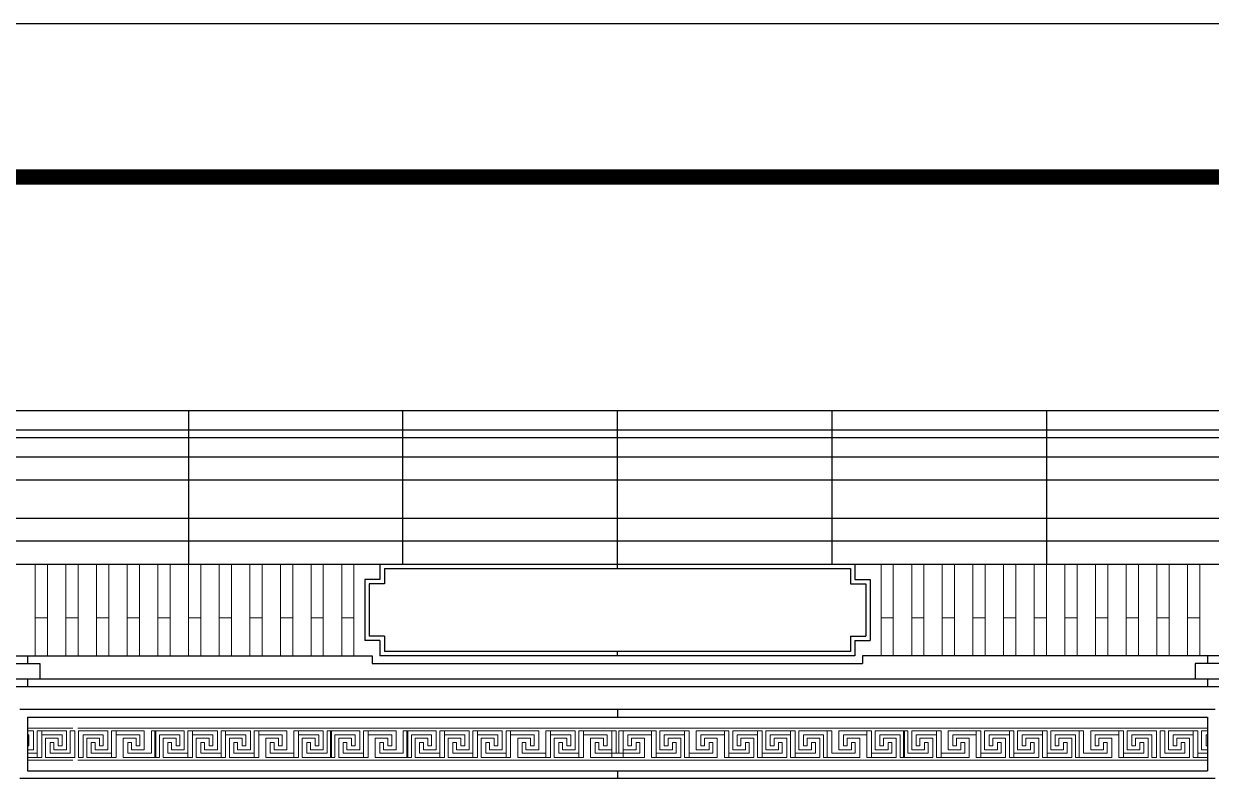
# Model space of a CAD drawing. Extents: x 1188826 to 1909461, y 608442 to 1651179.
# Drawn here: x 1661008 to 1668758, y 1047127 to 1052102 of the extents above; entities that cross this region are included whole.
import ezdxf

# ---------------------------------------------------------------- set-up
doc = ezdxf.new("R2010")
doc.units = 0
doc.header["$LTSCALE"] = 1000
doc.header["$MEASUREMENT"] = 0
doc.linetypes.add('ACAD_ISO10W100', pattern=[18.5, 12, -3, 0.5, -3])
doc.linetypes.add('DOTE', pattern=[2.42, 2, -0.2, 0.02, -0.2])
doc.layers.add('DOTE', color=19, linetype='DOTE', lineweight=9)
doc.layers.add('煤化工粉煤灰', color=7, linetype='Continuous', lineweight=0)
for name, color, linetype in [('分缝', 37, 'Continuous'), ('图框', 140, 'Continuous'), ('立面线', 40, 'Continuous')]:
    doc.layers.add(name, color=color, linetype=linetype)

msp = doc.modelspace()

# ---------------------------------------------------------------- linework, layer by layer
at = {"layer": 'DOTE', "linetype": 'ACAD_ISO10W100', "ltscale": 100}
msp.add_line((1651532.8, 1047826.5), (1678232.8, 1047826.5), dxfattribs=at)
at = {"layer": '分缝'}
for p, q in [((1662082.8, 1049576.5), (1662082.8, 1048576.5)), ((1663482.8, 1048576.5), (1663482.8, 1049576.5)), ((1664882.7, 1048546.5), (1664882.8, 1049576.5)), ((1666282.8, 1048576.5), (1666282.8, 1049576.5)), ((1667682.8, 1049576.5), (1667682.7, 1048576.5))]:
    msp.add_line(p, q, dxfattribs=at)
at = {"layer": '图框'}
msp.add_lwpolyline([(1643957.2, 1010102), (1718257.2, 1010102), (1718257.2, 1052102), (1643957.2, 1052102)], close=True, dxfattribs=at)
at = {"layer": '图框', "const_width": 100}
msp.add_lwpolyline([(1646457.2, 1011102), (1717257.2, 1011102), (1717257.2, 1051102), (1646457.2, 1051102)], close=True, dxfattribs=at)
at = {"layer": '煤化工粉煤灰', "color": 34}
for p, q in [((1661082.8, 1048576.5), (1661082.8, 1047976.5)), ((1661162.8, 1047976.5), (1661162.8, 1048576.5)), ((1661282.8, 1048576.5), (1661282.8, 1047976.5)), ((1661362.8, 1047976.5), (1661362.8, 1048576.5)), ((1661482.8, 1048576.5), (1661482.8, 1047976.5)), ((1661562.8, 1047976.5), (1661562.8, 1048576.5)), ((1661682.8, 1048576.5), (1661682.8, 1047976.5)), ((1661762.8, 1047976.5), (1661762.8, 1048576.5)), ((1661882.8, 1048576.5), (1661882.8, 1047976.5)), ((1661962.8, 1047976.5), (1661962.8, 1048576.5)), ((1662082.8, 1048576.5), (1662082.8, 1047976.5)), ((1662162.8, 1047976.5), (1662162.8, 1048576.5)), ((1662282.8, 1048576.5), (1662282.8, 1047976.5)), ((1662362.8, 1047976.5), (1662362.8, 1048576.5)), ((1662482.8, 1048576.5), (1662482.8, 1047976.5)), ((1662562.8, 1047976.5), (1662562.8, 1048576.5)), ((1662682.8, 1048576.5), (1662682.8, 1047976.5)), ((1662762.8, 1047976.5), (1662762.8, 1048576.5)), ((1662882.8, 1048576.5), (1662882.8, 1047976.5)), ((1662962.8, 1047976.5), (1662962.8, 1048576.5)), ((1663082.8, 1048576.5), (1663082.8, 1047976.5)), ((1663162.8, 1047976.5), (1663162.8, 1048576.5)), ((1666602.7, 1047976.5), (1666602.7, 1048576.5)), ((1666682.7, 1048576.5), (1666682.7, 1047976.5)), ((1666802.7, 1047976.5), (1666802.7, 1048576.5)), ((1666882.7, 1048576.5), (1666882.7, 1047976.5)), ((1667002.7, 1047976.5), (1667002.7, 1048576.5)), ((1667082.7, 1048576.5), (1667082.7, 1047976.5)), ((1667202.7, 1047976.5), (1667202.7, 1048576.5)), ((1667282.7, 1048576.5), (1667282.7, 1047976.5)), ((1667402.7, 1047976.5), (1667402.7, 1048576.5)), ((1667482.7, 1048576.5), (1667482.7, 1047976.5)), ((1667602.7, 1047976.5), (1667602.7, 1048576.5)), ((1667682.7, 1048576.5), (1667682.7, 1047976.5)), ((1667802.7, 1047976.5), (1667802.7, 1048576.5)), ((1667882.7, 1048576.5), (1667882.7, 1047976.5)), ((1668002.7, 1047976.5), (1668002.7, 1048576.5)), ((1668082.7, 1048576.5), (1668082.7, 1047976.5)), ((1668202.7, 1047976.5), (1668202.7, 1048576.5)), ((1668282.7, 1048576.5), (1668282.7, 1047976.5)), ((1668402.7, 1047976.5), (1668402.7, 1048576.5)), ((1668482.7, 1048576.5), (1668482.7, 1047976.5)), ((1668602.7, 1047976.5), (1668602.7, 1048576.5)), ((1668682.7, 1048576.5), (1668682.7, 1047976.5)), ((1661082.8, 1048226.5), (1661162.8, 1048226.5)), ((1661282.8, 1048226.5), (1661362.8, 1048226.5)), ((1661482.8, 1048226.5), (1661562.8, 1048226.5)), ((1661682.8, 1048226.5), (1661762.8, 1048226.5)), ((1661882.8, 1048226.5), (1661962.8, 1048226.5)), ((1662082.8, 1048226.5), (1662162.8, 1048226.5)), ((1662282.8, 1048226.5), (1662362.8, 1048226.5)), ((1662482.8, 1048226.5), (1662562.8, 1048226.5)), ((1662682.8, 1048226.5), (1662762.8, 1048226.5)), ((1662882.8, 1048226.5), (1662962.8, 1048226.5)), ((1663082.8, 1048226.5), (1663162.8, 1048226.5)), ((1666682.7, 1048226.5), (1666602.7, 1048226.5)), ((1666882.7, 1048226.5), (1666802.7, 1048226.5)), ((1667082.7, 1048226.5), (1667002.7, 1048226.5)), ((1667282.7, 1048226.5), (1667202.7, 1048226.5)), ((1667482.7, 1048226.5), (1667402.7, 1048226.5)), ((1667682.7, 1048226.5), (1667602.7, 1048226.5)), ((1667882.7, 1048226.5), (1667802.7, 1048226.5)), ((1668082.7, 1048226.5), (1668002.7, 1048226.5)), ((1668282.7, 1048226.5), (1668202.7, 1048226.5)), ((1668482.7, 1048226.5), (1668402.7, 1048226.5)), ((1668682.7, 1048226.5), (1668602.7, 1048226.5)), ((1661032.8, 1047506.5), (1661329, 1047506.5)), ((1661032.8, 1047488.4), (1661071.3, 1047488.4)), ((1661071.3, 1047488.4), (1661071.3, 1047363.7)), ((1661095.5, 1047314.7), (1661095.5, 1047488.4)), ((1661095.5, 1047488.4), (1661287.1, 1047488.4)), ((1661125.2, 1047488.4), (1661125.2, 1047314.7)), ((1661287.1, 1047488.4), (1661287.1, 1047363.7)), ((1661311.4, 1047341.4), (1661311.4, 1047488.4)), ((1661311.4, 1047488.4), (1661341.1, 1047488.4)), ((1661341.1, 1047488.4), (1661341.1, 1047314.7)), ((1661360.8, 1047506.5), (1661858.6, 1047506.5)), ((1661365.2, 1047314.7), (1661365.2, 1047488.4)), ((1661365.2, 1047488.4), (1661556.8, 1047488.4)), ((1661556.8, 1047488.4), (1661556.8, 1047363.7)), ((1661581, 1047314.7), (1661581, 1047488.4)), ((1661581, 1047488.4), (1661794.6, 1047488.4)), ((1661610.7, 1047488.4), (1661610.7, 1047314.7)), ((1661794.6, 1047488.4), (1661794.6, 1047363.7)), ((1661840.9, 1047341.4), (1661840.9, 1047488.4)), ((1661840.9, 1047488.4), (1662055.4, 1047488.4)), ((1661859.4, 1047506.5), (1663502.6, 1047506.5)), ((1661863.9, 1047314.7), (1661863.9, 1047488.4)), ((1661870.6, 1047488.4), (1661870.6, 1047314.7)), ((1662055.4, 1047488.4), (1662055.4, 1047363.7)), ((1662079.7, 1047314.7), (1662079.7, 1047488.4)), ((1662079.7, 1047488.4), (1662271.3, 1047488.4)), ((1662109.4, 1047488.4), (1662109.4, 1047314.7)), ((1662271.3, 1047488.4), (1662271.3, 1047363.7)), ((1662295.5, 1047314.7), (1662295.5, 1047488.4)), ((1662295.5, 1047488.4), (1662487.1, 1047488.4)), ((1662325.2, 1047488.4), (1662325.2, 1047314.7)), ((1662487.1, 1047488.4), (1662487.1, 1047363.7)), ((1662511.4, 1047314.7), (1662511.4, 1047488.4)), ((1662511.4, 1047488.4), (1662724.9, 1047488.4)), ((1662541.1, 1047488.4), (1662541.1, 1047314.7)), ((1662724.9, 1047488.4), (1662724.9, 1047363.7)), ((1662771.2, 1047341.4), (1662771.2, 1047488.4)), ((1662771.2, 1047488.4), (1662962.9, 1047488.4)), ((1662771.4, 1047314.7), (1662771.4, 1047488.4)), ((1662800.9, 1047488.4), (1662800.9, 1047314.7)), ((1662962.9, 1047488.4), (1662962.9, 1047363.7)), ((1662987.2, 1047341.4), (1662987.2, 1047488.4)), ((1662987.2, 1047488.4), (1663200.8, 1047488.4)), ((1663009.2, 1047314.7), (1663009.2, 1047488.4)), ((1663016.9, 1047488.4), (1663016.9, 1047314.7)), ((1663200.8, 1047488.4), (1663200.8, 1047363.7)), ((1663225, 1047314.7), (1663225, 1047488.4)), ((1663225, 1047488.4), (1663438.6, 1047488.4)), ((1663254.7, 1047488.4), (1663254.7, 1047314.7)), ((1663438.6, 1047488.4), (1663438.6, 1047363.7)), ((1663484.9, 1047341.4), (1663484.9, 1047488.4)), ((1663484.9, 1047488.4), (1663699.4, 1047488.4)), ((1666262, 1047506.5), (1663503.5, 1047506.5)), ((1663507.9, 1047314.7), (1663507.9, 1047488.4)), ((1663514.6, 1047488.4), (1663514.6, 1047314.7)), ((1663699.4, 1047488.4), (1663699.4, 1047363.7)), ((1663723.7, 1047314.7), (1663723.7, 1047488.4)), ((1663723.7, 1047488.4), (1663915.3, 1047488.4)), ((1663753.4, 1047488.4), (1663753.4, 1047314.7)), ((1663915.3, 1047488.4), (1663915.3, 1047363.7)), ((1663939.6, 1047314.7), (1663939.6, 1047488.4)), ((1663939.6, 1047488.4), (1664131.1, 1047488.4)), ((1663969.2, 1047488.4), (1663969.2, 1047314.7)), ((1664131.1, 1047488.4), (1664131.1, 1047363.7)), ((1664155.4, 1047314.7), (1664155.4, 1047488.4)), ((1664155.4, 1047488.4), (1664369, 1047488.4)), ((1664185.1, 1047488.4), (1664185.1, 1047314.7)), ((1664369, 1047488.4), (1664369, 1047363.7)), ((1664415.2, 1047341.4), (1664415.2, 1047488.4)), ((1664415.2, 1047488.4), (1664607, 1047488.4)), ((1664415.4, 1047314.7), (1664415.4, 1047488.4)), ((1664444.9, 1047488.4), (1664444.9, 1047314.7)), ((1664607, 1047488.4), (1664607, 1047363.7)), ((1664631.2, 1047314.7), (1664631.2, 1047488.4)), ((1664631.2, 1047488.4), (1664874.4, 1047488.4)), ((1664660.9, 1047488.4), (1664660.9, 1047314.7)), ((1664844.7, 1047488.4), (1664844.8, 1047363.7)), ((1664874.4, 1047341.4), (1664874.4, 1047488.4)), ((1664891.1, 1047341.4), (1664891.1, 1047488.4)), ((1665134.3, 1047488.4), (1664891.1, 1047488.4)), ((1664920.7, 1047488.4), (1664920.7, 1047363.7)), ((1665104.6, 1047488.4), (1665104.6, 1047314.7)), ((1665134.3, 1047314.7), (1665134.3, 1047488.4)), ((1665158.5, 1047488.4), (1665158.5, 1047363.7)), ((1665350.3, 1047488.4), (1665158.5, 1047488.4)), ((1665320.6, 1047488.4), (1665320.6, 1047314.7)), ((1665350.1, 1047314.7), (1665350.1, 1047488.4)), ((1665350.3, 1047341.4), (1665350.3, 1047488.4)), ((1665396.5, 1047488.4), (1665396.5, 1047363.7)), ((1665610.1, 1047488.4), (1665396.5, 1047488.4)), ((1665580.4, 1047488.4), (1665580.4, 1047314.7)), ((1665610.1, 1047314.7), (1665610.1, 1047488.4)), ((1665634.4, 1047488.4), (1665634.4, 1047363.7)), ((1665825.9, 1047488.4), (1665634.4, 1047488.4)), ((1665796.3, 1047488.4), (1665796.3, 1047314.7)), ((1665825.9, 1047314.7), (1665825.9, 1047488.4)), ((1665850.2, 1047488.4), (1665850.2, 1047363.7)), ((1666041.8, 1047488.4), (1665850.2, 1047488.4)), ((1666012.1, 1047488.4), (1666012.1, 1047314.7)), ((1666041.8, 1047314.7), (1666041.8, 1047488.4)), ((1666066, 1047488.4), (1666066, 1047363.7)), ((1666280.6, 1047488.4), (1666066, 1047488.4)), ((1666250.9, 1047488.4), (1666250.9, 1047314.7)), ((1667906.1, 1047506.5), (1666262.9, 1047506.5)), ((1666280.6, 1047341.4), (1666280.6, 1047488.4)), ((1666326.9, 1047488.4), (1666326.9, 1047363.7)), ((1666540.4, 1047488.4), (1666326.9, 1047488.4)), ((1666510.8, 1047488.4), (1666510.8, 1047314.7)), ((1666540.4, 1047314.7), (1666540.4, 1047488.4)), ((1666564.7, 1047488.4), (1666564.7, 1047363.7)), ((1666778.3, 1047488.4), (1666564.7, 1047488.4)), ((1666748.6, 1047488.4), (1666748.6, 1047314.7)), ((1666756.3, 1047314.7), (1666756.3, 1047488.4)), ((1666778.3, 1047341.4), (1666778.3, 1047488.4)), ((1666802.6, 1047488.4), (1666802.6, 1047363.7)), ((1666994.3, 1047488.4), (1666802.6, 1047488.4)), ((1666964.6, 1047488.4), (1666964.6, 1047314.7)), ((1666994.1, 1047314.7), (1666994.1, 1047488.4)), ((1666994.3, 1047341.4), (1666994.3, 1047488.4)), ((1667040.6, 1047488.4), (1667040.6, 1047363.7)), ((1667254.1, 1047488.4), (1667040.6, 1047488.4)), ((1667224.4, 1047488.4), (1667224.4, 1047314.7)), ((1667254.1, 1047314.7), (1667254.1, 1047488.4)), ((1667278.4, 1047488.4), (1667278.4, 1047363.7)), ((1667470, 1047488.4), (1667278.4, 1047488.4)), ((1667440.3, 1047488.4), (1667440.3, 1047314.7)), ((1667470, 1047314.7), (1667470, 1047488.4)), ((1667494.2, 1047488.4), (1667494.2, 1047363.7)), ((1667685.8, 1047488.4), (1667494.2, 1047488.4)), ((1667656.1, 1047488.4), (1667656.1, 1047314.7)), ((1667685.8, 1047314.7), (1667685.8, 1047488.4)), ((1667710.1, 1047488.4), (1667710.1, 1047363.7)), ((1667924.6, 1047488.4), (1667710.1, 1047488.4)), ((1667894.9, 1047488.4), (1667894.9, 1047314.7)), ((1668732.7, 1047506.5), (1667906.9, 1047506.5)), ((1667924.6, 1047341.4), (1667924.6, 1047488.4)), ((1667970.9, 1047488.4), (1667970.9, 1047363.7)), ((1668184.5, 1047488.4), (1667970.9, 1047488.4)), ((1668154.8, 1047488.4), (1668154.8, 1047314.7)), ((1668184.5, 1047314.7), (1668184.5, 1047488.4)), ((1668400.3, 1047488.4), (1668208.7, 1047488.4)), ((1668208.7, 1047488.4), (1668208.7, 1047363.7)), ((1668400.3, 1047314.7), (1668400.3, 1047488.4)), ((1668454.1, 1047488.4), (1668424.4, 1047488.4)), ((1668424.4, 1047488.4), (1668424.4, 1047314.7)), ((1668454.1, 1047341.4), (1668454.1, 1047488.4)), ((1668478.4, 1047488.4), (1668478.4, 1047363.7)), ((1668670, 1047488.4), (1668478.4, 1047488.4)), ((1668640.3, 1047488.4), (1668640.3, 1047314.7)), ((1668670, 1047314.7), (1668670, 1047488.4)), ((1668732.7, 1047488.4), (1668694.2, 1047488.4)), ((1668694.2, 1047488.4), (1668694.2, 1047363.7)), ((1661041.6, 1047461.7), (1661032.8, 1047461.7)), ((1661041.6, 1047390.4), (1661041.6, 1047461.7)), ((1661257.4, 1047461.7), (1661125.2, 1047461.7)), ((1661149.5, 1047314.7), (1661149.5, 1047439.4)), ((1661149.5, 1047439.4), (1661233.1, 1047439.4)), ((1661203.5, 1047412.7), (1661179.2, 1047412.7)), ((1661179.2, 1047412.7), (1661179.2, 1047341.4)), ((1661203.5, 1047363.7), (1661203.5, 1047412.7)), ((1661233.1, 1047439.4), (1661233.1, 1047390.4)), ((1661257.4, 1047390.4), (1661257.4, 1047461.7)), ((1661527.1, 1047461.7), (1661394.9, 1047461.7)), ((1661394.9, 1047461.7), (1661394.9, 1047314.7)), ((1661419.2, 1047314.7), (1661419.2, 1047439.4)), ((1661419.2, 1047439.4), (1661502.8, 1047439.4)), ((1661473.1, 1047412.7), (1661448.8, 1047412.7)), ((1661448.8, 1047412.7), (1661448.8, 1047341.4)), ((1661473.1, 1047363.7), (1661473.1, 1047412.7)), ((1661502.8, 1047439.4), (1661502.8, 1047390.4)), ((1661527.1, 1047390.4), (1661527.1, 1047461.7)), ((1661764.9, 1047461.7), (1661610.7, 1047461.7)), ((1661657, 1047314.7), (1661657, 1047439.4)), ((1661657, 1047439.4), (1661740.6, 1047439.4)), ((1661711, 1047412.7), (1661686.7, 1047412.7)), ((1661686.7, 1047412.7), (1661686.7, 1047341.4)), ((1661711, 1047363.7), (1661711, 1047412.7)), ((1661740.6, 1047439.4), (1661740.6, 1047390.4)), ((1661764.9, 1047390.4), (1661764.9, 1047461.7)), ((1662025.7, 1047461.7), (1661893.6, 1047461.7)), ((1661893.6, 1047461.7), (1661893.6, 1047314.7)), ((1661917.8, 1047314.7), (1661917.8, 1047439.4)), ((1661917.8, 1047439.4), (1662001.5, 1047439.4)), ((1661971.8, 1047412.7), (1661947.5, 1047412.7)), ((1661947.5, 1047412.7), (1661947.5, 1047341.4)), ((1661971.8, 1047363.7), (1661971.8, 1047412.7)), ((1662001.5, 1047439.4), (1662001.5, 1047390.4)), ((1662025.7, 1047390.4), (1662025.7, 1047461.7)), ((1662241.6, 1047461.7), (1662109.4, 1047461.7)), ((1662133.7, 1047314.7), (1662133.7, 1047439.4)), ((1662133.7, 1047439.4), (1662217.3, 1047439.4)), ((1662187.6, 1047412.7), (1662163.4, 1047412.7)), ((1662163.4, 1047412.7), (1662163.4, 1047341.4)), ((1662187.6, 1047363.7), (1662187.6, 1047412.7)), ((1662217.3, 1047439.4), (1662217.3, 1047390.4)), ((1662241.6, 1047390.4), (1662241.6, 1047461.7)), ((1662457.4, 1047461.7), (1662325.2, 1047461.7)), ((1662349.5, 1047314.7), (1662349.5, 1047439.4)), ((1662349.5, 1047439.4), (1662433.1, 1047439.4)), ((1662403.5, 1047412.7), (1662379.2, 1047412.7)), ((1662379.2, 1047412.7), (1662379.2, 1047341.4)), ((1662403.5, 1047363.7), (1662403.5, 1047412.7)), ((1662433.1, 1047439.4), (1662433.1, 1047390.4)), ((1662457.4, 1047390.4), (1662457.4, 1047461.7)), ((1662695.3, 1047461.7), (1662541.1, 1047461.7)), ((1662587.3, 1047314.7), (1662587.3, 1047439.4)), ((1662587.3, 1047439.4), (1662671, 1047439.4)), ((1662641.3, 1047412.7), (1662617, 1047412.7)), ((1662617, 1047412.7), (1662617, 1047341.4)), ((1662641.3, 1047363.7), (1662641.3, 1047412.7)), ((1662671, 1047439.4), (1662671, 1047390.4)), ((1662695.3, 1047390.4), (1662695.3, 1047461.7)), ((1662933.3, 1047461.7), (1662801.1, 1047461.7)), ((1662801.1, 1047461.7), (1662801.1, 1047314.7)), ((1662825.3, 1047314.7), (1662825.3, 1047439.4)), ((1662825.3, 1047439.4), (1662909, 1047439.4)), ((1662879.3, 1047412.7), (1662855, 1047412.7)), ((1662855, 1047412.7), (1662855, 1047341.4)), ((1662879.3, 1047363.7), (1662879.3, 1047412.7)), ((1662909, 1047439.4), (1662909, 1047390.4)), ((1662933.3, 1047390.4), (1662933.3, 1047461.7)), ((1663171.1, 1047461.7), (1663038.9, 1047461.7)), ((1663038.9, 1047461.7), (1663038.9, 1047314.7)), ((1663063.2, 1047314.7), (1663063.2, 1047439.4)), ((1663063.2, 1047439.4), (1663146.8, 1047439.4)), ((1663117.1, 1047412.7), (1663092.9, 1047412.7)), ((1663092.9, 1047412.7), (1663092.9, 1047341.4)), ((1663117.1, 1047363.7), (1663117.1, 1047412.7)), ((1663146.8, 1047439.4), (1663146.8, 1047390.4)), ((1663171.1, 1047390.4), (1663171.1, 1047461.7)), ((1663408.9, 1047461.7), (1663254.7, 1047461.7)), ((1663301, 1047314.7), (1663301, 1047439.4)), ((1663301, 1047439.4), (1663384.7, 1047439.4)), ((1663355, 1047412.7), (1663330.7, 1047412.7)), ((1663330.7, 1047412.7), (1663330.7, 1047341.4)), ((1663355, 1047363.7), (1663355, 1047412.7)), ((1663384.7, 1047439.4), (1663384.7, 1047390.4)), ((1663408.9, 1047390.4), (1663408.9, 1047461.7)), ((1663669.8, 1047461.7), (1663537.6, 1047461.7)), ((1663537.6, 1047461.7), (1663537.6, 1047314.7)), ((1663561.8, 1047314.7), (1663561.8, 1047439.4)), ((1663561.8, 1047439.4), (1663645.5, 1047439.4)), ((1663615.8, 1047412.7), (1663591.5, 1047412.7)), ((1663591.5, 1047412.7), (1663591.5, 1047341.4)), ((1663615.8, 1047363.7), (1663615.8, 1047412.7)), ((1663645.5, 1047439.4), (1663645.5, 1047390.4)), ((1663669.8, 1047390.4), (1663669.8, 1047461.7)), ((1663885.6, 1047461.7), (1663753.4, 1047461.7)), ((1663777.7, 1047314.7), (1663777.7, 1047439.4)), ((1663777.7, 1047439.4), (1663861.3, 1047439.4)), ((1663831.6, 1047412.7), (1663807.4, 1047412.7)), ((1663807.4, 1047412.7), (1663807.4, 1047341.4)), ((1663831.6, 1047363.7), (1663831.6, 1047412.7)), ((1663861.3, 1047439.4), (1663861.3, 1047390.4)), ((1663885.6, 1047390.4), (1663885.6, 1047461.7)), ((1664101.4, 1047461.7), (1663969.2, 1047461.7)), ((1663993.5, 1047314.7), (1663993.5, 1047439.4)), ((1663993.5, 1047439.4), (1664077.2, 1047439.4)), ((1664047.5, 1047412.7), (1664023.2, 1047412.7)), ((1664023.2, 1047412.7), (1664023.2, 1047341.4)), ((1664047.5, 1047363.7), (1664047.5, 1047412.7)), ((1664077.2, 1047439.4), (1664077.2, 1047390.4)), ((1664101.4, 1047390.4), (1664101.4, 1047461.7)), ((1664339.3, 1047461.7), (1664185.1, 1047461.7)), ((1664231.3, 1047314.7), (1664231.3, 1047439.4)), ((1664231.3, 1047439.4), (1664315, 1047439.4)), ((1664285.3, 1047412.7), (1664261, 1047412.7)), ((1664261, 1047412.7), (1664261, 1047341.4)), ((1664285.3, 1047363.7), (1664285.3, 1047412.7)), ((1664315, 1047439.4), (1664315, 1047390.4)), ((1664339.3, 1047390.4), (1664339.3, 1047461.7)), ((1664577.3, 1047461.7), (1664445.1, 1047461.7)), ((1664445.1, 1047461.7), (1664445.1, 1047314.7)), ((1664469.3, 1047314.7), (1664469.3, 1047439.4)), ((1664469.3, 1047439.4), (1664553, 1047439.4)), ((1664523.3, 1047412.7), (1664499, 1047412.7)), ((1664499, 1047412.7), (1664499, 1047341.4)), ((1664523.3, 1047363.7), (1664523.3, 1047412.7)), ((1664553, 1047439.4), (1664553, 1047390.4)), ((1664577.3, 1047390.4), (1664577.3, 1047461.7)), ((1664815.1, 1047461.7), (1664660.9, 1047461.7)), ((1664707.2, 1047314.7), (1664707.2, 1047439.4)), ((1664707.2, 1047439.4), (1664790.8, 1047439.4)), ((1664761.1, 1047412.7), (1664736.9, 1047412.7)), ((1664736.9, 1047412.7), (1664736.9, 1047341.4)), ((1664761.1, 1047363.7), (1664761.1, 1047412.7)), ((1664790.8, 1047439.4), (1664790.8, 1047390.4)), ((1664815.1, 1047390.4), (1664815.1, 1047461.7)), ((1664950.4, 1047390.4), (1664950.4, 1047461.7)), ((1664950.4, 1047461.7), (1665104.6, 1047461.7)), ((1664974.7, 1047439.4), (1664974.7, 1047390.4)), ((1665058.3, 1047439.4), (1664974.7, 1047439.4)), ((1665004.4, 1047363.7), (1665004.4, 1047412.7)), ((1665004.4, 1047412.7), (1665028.6, 1047412.7)), ((1665028.6, 1047412.7), (1665028.6, 1047341.4)), ((1665058.3, 1047314.7), (1665058.3, 1047439.4)), ((1665188.2, 1047390.4), (1665188.2, 1047461.7)), ((1665188.2, 1047461.7), (1665320.4, 1047461.7)), ((1665212.5, 1047439.4), (1665212.5, 1047390.4)), ((1665296.1, 1047439.4), (1665212.5, 1047439.4)), ((1665242.2, 1047363.7), (1665242.2, 1047412.7)), ((1665242.2, 1047412.7), (1665266.5, 1047412.7)), ((1665266.5, 1047412.7), (1665266.5, 1047341.4)), ((1665296.1, 1047314.7), (1665296.1, 1047439.4)), ((1665320.4, 1047461.7), (1665320.4, 1047314.7)), ((1665426.2, 1047390.4), (1665426.2, 1047461.7)), ((1665426.2, 1047461.7), (1665580.4, 1047461.7)), ((1665450.5, 1047439.4), (1665450.5, 1047390.4)), ((1665534.1, 1047439.4), (1665450.5, 1047439.4)), ((1665480.2, 1047363.7), (1665480.2, 1047412.7)), ((1665480.2, 1047412.7), (1665504.5, 1047412.7)), ((1665504.5, 1047412.7), (1665504.5, 1047341.4)), ((1665534.1, 1047314.7), (1665534.1, 1047439.4)), ((1665664.1, 1047390.4), (1665664.1, 1047461.7)), ((1665664.1, 1047461.7), (1665796.3, 1047461.7)), ((1665688.3, 1047439.4), (1665688.3, 1047390.4)), ((1665772, 1047439.4), (1665688.3, 1047439.4)), ((1665718, 1047363.7), (1665718, 1047412.7)), ((1665718, 1047412.7), (1665742.3, 1047412.7)), ((1665742.3, 1047412.7), (1665742.3, 1047341.4)), ((1665772, 1047314.7), (1665772, 1047439.4)), ((1665879.9, 1047390.4), (1665879.9, 1047461.7)), ((1665879.9, 1047461.7), (1666012.1, 1047461.7)), ((1665904.2, 1047439.4), (1665904.2, 1047390.4)), ((1665987.8, 1047439.4), (1665904.2, 1047439.4)), ((1665933.9, 1047363.7), (1665933.9, 1047412.7)), ((1665933.9, 1047412.7), (1665958.1, 1047412.7)), ((1665958.1, 1047412.7), (1665958.1, 1047341.4)), ((1665987.8, 1047314.7), (1665987.8, 1047439.4)), ((1666095.7, 1047390.4), (1666095.7, 1047461.7)), ((1666095.7, 1047461.7), (1666227.9, 1047461.7)), ((1666120, 1047439.4), (1666120, 1047390.4)), ((1666203.7, 1047439.4), (1666120, 1047439.4)), ((1666149.7, 1047363.7), (1666149.7, 1047412.7)), ((1666149.7, 1047412.7), (1666174, 1047412.7)), ((1666174, 1047412.7), (1666174, 1047341.4)), ((1666203.7, 1047314.7), (1666203.7, 1047439.4)), ((1666227.9, 1047461.7), (1666227.9, 1047314.7)), ((1666356.6, 1047390.4), (1666356.6, 1047461.7)), ((1666356.6, 1047461.7), (1666510.8, 1047461.7)), ((1666380.8, 1047439.4), (1666380.8, 1047390.4)), ((1666464.5, 1047439.4), (1666380.8, 1047439.4)), ((1666410.5, 1047363.7), (1666410.5, 1047412.7)), ((1666410.5, 1047412.7), (1666434.8, 1047412.7)), ((1666434.8, 1047412.7), (1666434.8, 1047341.4)), ((1666464.5, 1047314.7), (1666464.5, 1047439.4)), ((1666594.4, 1047390.4), (1666594.4, 1047461.7)), ((1666594.4, 1047461.7), (1666726.6, 1047461.7)), ((1666618.7, 1047439.4), (1666618.7, 1047390.4)), ((1666702.3, 1047439.4), (1666618.7, 1047439.4)), ((1666648.4, 1047363.7), (1666648.4, 1047412.7)), ((1666648.4, 1047412.7), (1666672.6, 1047412.7)), ((1666672.6, 1047412.7), (1666672.6, 1047341.4)), ((1666702.3, 1047314.7), (1666702.3, 1047439.4)), ((1666726.6, 1047461.7), (1666726.6, 1047314.7)), ((1666832.2, 1047390.4), (1666832.2, 1047461.7)), ((1666832.2, 1047461.7), (1666964.4, 1047461.7)), ((1666856.5, 1047439.4), (1666856.5, 1047390.4)), ((1666940.2, 1047439.4), (1666856.5, 1047439.4)), ((1666886.2, 1047363.7), (1666886.2, 1047412.7)), ((1666886.2, 1047412.7), (1666910.5, 1047412.7)), ((1666910.5, 1047412.7), (1666910.5, 1047341.4)), ((1666940.2, 1047314.7), (1666940.2, 1047439.4)), ((1666964.4, 1047461.7), (1666964.4, 1047314.7)), ((1667070.2, 1047390.4), (1667070.2, 1047461.7)), ((1667070.2, 1047461.7), (1667224.4, 1047461.7)), ((1667094.5, 1047439.4), (1667094.5, 1047390.4)), ((1667178.2, 1047439.4), (1667094.5, 1047439.4)), ((1667124.2, 1047363.7), (1667124.2, 1047412.7)), ((1667124.2, 1047412.7), (1667148.5, 1047412.7)), ((1667148.5, 1047412.7), (1667148.5, 1047341.4)), ((1667178.2, 1047314.7), (1667178.2, 1047439.4)), ((1667308.1, 1047390.4), (1667308.1, 1047461.7)), ((1667308.1, 1047461.7), (1667440.3, 1047461.7)), ((1667332.3, 1047439.4), (1667332.3, 1047390.4)), ((1667416, 1047439.4), (1667332.3, 1047439.4)), ((1667362, 1047363.7), (1667362, 1047412.7)), ((1667362, 1047412.7), (1667386.3, 1047412.7)), ((1667386.3, 1047412.7), (1667386.3, 1047341.4)), ((1667416, 1047314.7), (1667416, 1047439.4)), ((1667523.9, 1047390.4), (1667523.9, 1047461.7)), ((1667523.9, 1047461.7), (1667656.1, 1047461.7)), ((1667548.2, 1047439.4), (1667548.2, 1047390.4)), ((1667631.8, 1047439.4), (1667548.2, 1047439.4)), ((1667577.9, 1047363.7), (1667577.9, 1047412.7)), ((1667577.9, 1047412.7), (1667602.1, 1047412.7)), ((1667602.1, 1047412.7), (1667602.1, 1047341.4)), ((1667631.8, 1047314.7), (1667631.8, 1047439.4)), ((1667739.7, 1047390.4), (1667739.7, 1047461.7)), ((1667739.7, 1047461.7), (1667871.9, 1047461.7)), ((1667764, 1047439.4), (1667764, 1047390.4)), ((1667847.7, 1047439.4), (1667764, 1047439.4)), ((1667793.7, 1047363.7), (1667793.7, 1047412.7)), ((1667793.7, 1047412.7), (1667818, 1047412.7)), ((1667818, 1047412.7), (1667818, 1047341.4)), ((1667847.7, 1047314.7), (1667847.7, 1047439.4)), ((1667871.9, 1047461.7), (1667871.9, 1047314.7)), ((1668000.6, 1047390.4), (1668000.6, 1047461.7)), ((1668000.6, 1047461.7), (1668154.8, 1047461.7)), ((1668024.9, 1047439.4), (1668024.9, 1047390.4)), ((1668108.5, 1047439.4), (1668024.9, 1047439.4)), ((1668054.5, 1047363.7), (1668054.5, 1047412.7)), ((1668054.5, 1047412.7), (1668078.8, 1047412.7)), ((1668078.8, 1047412.7), (1668078.8, 1047341.4)), ((1668108.5, 1047314.7), (1668108.5, 1047439.4)), ((1668238.4, 1047390.4), (1668238.4, 1047461.7)), ((1668238.4, 1047461.7), (1668370.6, 1047461.7)), ((1668262.7, 1047439.4), (1668262.7, 1047390.4)), ((1668346.3, 1047439.4), (1668262.7, 1047439.4)), ((1668292.4, 1047363.7), (1668292.4, 1047412.7)), ((1668292.4, 1047412.7), (1668316.7, 1047412.7)), ((1668316.7, 1047412.7), (1668316.7, 1047341.4)), ((1668346.3, 1047314.7), (1668346.3, 1047439.4)), ((1668370.6, 1047461.7), (1668370.6, 1047314.7)), ((1668508.1, 1047390.4), (1668508.1, 1047461.7)), ((1668508.1, 1047461.7), (1668640.3, 1047461.7)), ((1668532.3, 1047439.4), (1668532.3, 1047390.4)), ((1668616, 1047439.4), (1668532.3, 1047439.4)), ((1668562, 1047363.7), (1668562, 1047412.7)), ((1668562, 1047412.7), (1668586.3, 1047412.7)), ((1668586.3, 1047412.7), (1668586.3, 1047341.4)), ((1668616, 1047314.7), (1668616, 1047439.4)), ((1668723.9, 1047390.4), (1668723.9, 1047461.7)), ((1668723.9, 1047461.7), (1668732.7, 1047461.7)), ((1661032.8, 1047390.4), (1661041.6, 1047390.4)), ((1661071.3, 1047363.7), (1661032.8, 1047363.7)), ((1661032.8, 1047341.4), (1661095.5, 1047341.4)), ((1661179.2, 1047341.4), (1661311.4, 1047341.4)), ((1661287.1, 1047363.7), (1661203.5, 1047363.7)), ((1661233.1, 1047390.4), (1661257.4, 1047390.4)), ((1661448.8, 1047341.4), (1661581, 1047341.4)), ((1661556.8, 1047363.7), (1661473.1, 1047363.7)), ((1661502.8, 1047390.4), (1661527.1, 1047390.4)), ((1661686.7, 1047341.4), (1661840.9, 1047341.4)), ((1661794.6, 1047363.7), (1661711, 1047363.7)), ((1661740.6, 1047390.4), (1661764.9, 1047390.4)), ((1661947.5, 1047341.4), (1662079.7, 1047341.4)), ((1662055.4, 1047363.7), (1661971.8, 1047363.7)), ((1662001.5, 1047390.4), (1662025.7, 1047390.4)), ((1662163.4, 1047341.4), (1662295.5, 1047341.4)), ((1662271.3, 1047363.7), (1662187.6, 1047363.7)), ((1662217.3, 1047390.4), (1662241.6, 1047390.4)), ((1662379.2, 1047341.4), (1662511.4, 1047341.4)), ((1662487.1, 1047363.7), (1662403.5, 1047363.7)), ((1662433.1, 1047390.4), (1662457.4, 1047390.4)), ((1662617, 1047341.4), (1662771.2, 1047341.4)), ((1662724.9, 1047363.7), (1662641.3, 1047363.7)), ((1662671, 1047390.4), (1662695.3, 1047390.4)), ((1662855, 1047341.4), (1662987.2, 1047341.4)), ((1662962.9, 1047363.7), (1662879.3, 1047363.7)), ((1662909, 1047390.4), (1662933.3, 1047390.4)), ((1663092.9, 1047341.4), (1663225, 1047341.4)), ((1663200.8, 1047363.7), (1663117.1, 1047363.7)), ((1663146.8, 1047390.4), (1663171.1, 1047390.4)), ((1663330.7, 1047341.4), (1663484.9, 1047341.4)), ((1663438.6, 1047363.7), (1663355, 1047363.7)), ((1663384.7, 1047390.4), (1663408.9, 1047390.4)), ((1663591.5, 1047341.4), (1663723.7, 1047341.4)), ((1663699.4, 1047363.7), (1663615.8, 1047363.7)), ((1663645.5, 1047390.4), (1663669.8, 1047390.4)), ((1663807.4, 1047341.4), (1663939.6, 1047341.4)), ((1663915.3, 1047363.7), (1663831.6, 1047363.7)), ((1663861.3, 1047390.4), (1663885.6, 1047390.4)), ((1664023.2, 1047341.4), (1664155.4, 1047341.4)), ((1664131.1, 1047363.7), (1664047.5, 1047363.7)), ((1664077.2, 1047390.4), (1664101.4, 1047390.4)), ((1664261, 1047341.4), (1664415.2, 1047341.4)), ((1664369, 1047363.7), (1664285.3, 1047363.7)), ((1664315, 1047390.4), (1664339.3, 1047390.4)), ((1664499, 1047341.4), (1664631.2, 1047341.4)), ((1664607, 1047363.7), (1664523.3, 1047363.7)), ((1664553, 1047390.4), (1664577.3, 1047390.4)), ((1664736.9, 1047341.4), (1665028.6, 1047341.4)), ((1664844.8, 1047363.7), (1664761.1, 1047363.7)), ((1664790.8, 1047390.4), (1664815.1, 1047390.4)), ((1664844.8, 1047363.7), (1664844.7, 1047341.4)), ((1664844.7, 1047363.7), (1664844.7, 1047314.7)), ((1664920.7, 1047363.7), (1664920.7, 1047341.4)), ((1665004.4, 1047363.7), (1664920.7, 1047363.7)), ((1664920.7, 1047341.4), (1664920.7, 1047314.7)), ((1664974.7, 1047390.4), (1664950.4, 1047390.4)), ((1665266.5, 1047341.4), (1665134.3, 1047341.4)), ((1665158.5, 1047363.7), (1665242.2, 1047363.7)), ((1665212.5, 1047390.4), (1665188.2, 1047390.4)), ((1665504.5, 1047341.4), (1665350.3, 1047341.4)), ((1665396.5, 1047363.7), (1665480.2, 1047363.7)), ((1665450.5, 1047390.4), (1665426.2, 1047390.4)), ((1665742.3, 1047341.4), (1665610.1, 1047341.4)), ((1665634.4, 1047363.7), (1665718, 1047363.7)), ((1665688.3, 1047390.4), (1665664.1, 1047390.4)), ((1665958.1, 1047341.4), (1665825.9, 1047341.4)), ((1665850.2, 1047363.7), (1665933.9, 1047363.7)), ((1665904.2, 1047390.4), (1665879.9, 1047390.4)), ((1666174, 1047341.4), (1666041.8, 1047341.4)), ((1666066, 1047363.7), (1666149.7, 1047363.7)), ((1666120, 1047390.4), (1666095.7, 1047390.4)), ((1666434.8, 1047341.4), (1666280.6, 1047341.4)), ((1666326.9, 1047363.7), (1666410.5, 1047363.7)), ((1666380.8, 1047390.4), (1666356.6, 1047390.4)), ((1666672.6, 1047341.4), (1666540.4, 1047341.4)), ((1666564.7, 1047363.7), (1666648.4, 1047363.7)), ((1666618.7, 1047390.4), (1666594.4, 1047390.4)), ((1666910.5, 1047341.4), (1666778.3, 1047341.4)), ((1666802.6, 1047363.7), (1666886.2, 1047363.7)), ((1666856.5, 1047390.4), (1666832.2, 1047390.4)), ((1667148.5, 1047341.4), (1666994.3, 1047341.4)), ((1667040.6, 1047363.7), (1667124.2, 1047363.7)), ((1667094.5, 1047390.4), (1667070.2, 1047390.4)), ((1667386.3, 1047341.4), (1667254.1, 1047341.4)), ((1667278.4, 1047363.7), (1667362, 1047363.7)), ((1667332.3, 1047390.4), (1667308.1, 1047390.4)), ((1667602.1, 1047341.4), (1667470, 1047341.4)), ((1667494.2, 1047363.7), (1667577.9, 1047363.7)), ((1667548.2, 1047390.4), (1667523.9, 1047390.4)), ((1667818, 1047341.4), (1667685.8, 1047341.4)), ((1667710.1, 1047363.7), (1667793.7, 1047363.7)), ((1667764, 1047390.4), (1667739.7, 1047390.4)), ((1668078.8, 1047341.4), (1667924.6, 1047341.4)), ((1667970.9, 1047363.7), (1668054.5, 1047363.7)), ((1668024.9, 1047390.4), (1668000.6, 1047390.4)), ((1668316.7, 1047341.4), (1668184.5, 1047341.4)), ((1668208.7, 1047363.7), (1668292.4, 1047363.7)), ((1668262.7, 1047390.4), (1668238.4, 1047390.4)), ((1668586.3, 1047341.4), (1668454.1, 1047341.4)), ((1668478.4, 1047363.7), (1668562, 1047363.7)), ((1668532.3, 1047390.4), (1668508.1, 1047390.4)), ((1668732.7, 1047341.4), (1668670, 1047341.4)), ((1668694.2, 1047363.7), (1668732.7, 1047363.7)), ((1668732.7, 1047390.4), (1668723.9, 1047390.4)), ((1661125.2, 1047314.7), (1661032.8, 1047314.7)), ((1661329, 1047296.5), (1661032.8, 1047296.5)), ((1661341.1, 1047314.7), (1661149.5, 1047314.7)), ((1661858.6, 1047296.5), (1661360.8, 1047296.5)), ((1661394.9, 1047314.7), (1661365.2, 1047314.7)), ((1661610.7, 1047314.7), (1661419.2, 1047314.7)), ((1661893.6, 1047314.7), (1661657, 1047314.7)), ((1663502.6, 1047296.5), (1661859.4, 1047296.5)), ((1662109.4, 1047314.7), (1661917.8, 1047314.7)), ((1662325.2, 1047314.7), (1662133.7, 1047314.7)), ((1662541.1, 1047314.7), (1662349.5, 1047314.7)), ((1662801.1, 1047314.7), (1662587.3, 1047314.7)), ((1663038.9, 1047314.7), (1662825.3, 1047314.7)), ((1663254.7, 1047314.7), (1663063.2, 1047314.7)), ((1663537.6, 1047314.7), (1663301, 1047314.7)), ((1666262, 1047296.5), (1663503.5, 1047296.5)), ((1663753.4, 1047314.7), (1663561.8, 1047314.7)), ((1663969.2, 1047314.7), (1663777.7, 1047314.7)), ((1664185.1, 1047314.7), (1663993.5, 1047314.7)), ((1664445.1, 1047314.7), (1664231.3, 1047314.7)), ((1664660.9, 1047314.7), (1664469.3, 1047314.7)), ((1665058.3, 1047314.7), (1664707.2, 1047314.7)), ((1665104.6, 1047314.7), (1665296.1, 1047314.7)), ((1665320.4, 1047314.7), (1665534.1, 1047314.7)), ((1665580.4, 1047314.7), (1665772, 1047314.7)), ((1665796.3, 1047314.7), (1665987.8, 1047314.7)), ((1666012.1, 1047314.7), (1666203.7, 1047314.7)), ((1666227.9, 1047314.7), (1666464.5, 1047314.7)), ((1666262.9, 1047296.5), (1667906.1, 1047296.5)), ((1666510.8, 1047314.7), (1666702.3, 1047314.7)), ((1666726.6, 1047314.7), (1666940.2, 1047314.7)), ((1666964.4, 1047314.7), (1667178.2, 1047314.7)), ((1667224.4, 1047314.7), (1667416, 1047314.7)), ((1667440.3, 1047314.7), (1667631.8, 1047314.7)), ((1667656.1, 1047314.7), (1667847.7, 1047314.7)), ((1667871.9, 1047314.7), (1668108.5, 1047314.7)), ((1667906.9, 1047296.5), (1668732.7, 1047296.5)), ((1668154.8, 1047314.7), (1668346.3, 1047314.7)), ((1668370.6, 1047314.7), (1668400.3, 1047314.7)), ((1668424.4, 1047314.7), (1668616, 1047314.7)), ((1668640.3, 1047314.7), (1668732.7, 1047314.7))]:
    msp.add_line(p, q, dxfattribs=at)
at = {"layer": '立面线'}
for p, q in [((1673282.8, 1049576.5), (1656482.8, 1049576.5)), ((1656482.8, 1049451.5), (1673282.8, 1049451.5)), ((1656482.8, 1049401.5), (1673282.8, 1049401.5)), ((1656482.8, 1049276.5), (1673282.8, 1049276.5)), ((1656882.8, 1049126.5), (1672882.8, 1049126.5)), ((1657882.8, 1048876.5), (1671882.7, 1048876.5)), ((1671882.8, 1048726.5), (1657882.8, 1048726.5)), ((1657882.8, 1048576.5), (1671882.8, 1048576.5)), ((1663332.7, 1048576.5), (1663332.7, 1048476.5)), ((1666432.7, 1048576.5), (1666432.7, 1048476.5)), ((1663362.7, 1048546.5), (1663362.7, 1048446.5)), ((1663362.7, 1048546.5), (1666402.7, 1048546.5)), ((1666402.7, 1048546.5), (1666402.7, 1048446.5)), ((1663232.7, 1048476.5), (1663232.7, 1048076.5)), ((1663332.7, 1048476.5), (1663232.7, 1048476.5)), ((1663262.7, 1048446.5), (1663262.7, 1048106.5)), ((1663362.7, 1048446.5), (1663262.7, 1048446.5)), ((1666402.7, 1048446.5), (1666502.7, 1048446.5)), ((1666432.7, 1048476.5), (1666532.7, 1048476.5)), ((1666502.7, 1048446.5), (1666502.7, 1048106.5)), ((1666532.7, 1048476.5), (1666532.7, 1048076.5)), ((1663362.7, 1048106.5), (1663262.7, 1048106.5)), ((1663362.7, 1048106.5), (1663362.7, 1048006.5)), ((1666402.7, 1048106.5), (1666402.7, 1048006.5)), ((1666402.7, 1048106.5), (1666502.7, 1048106.5)), ((1663332.7, 1048076.5), (1663232.7, 1048076.5)), ((1663332.7, 1048076.5), (1663332.7, 1047976.5)), ((1666432.7, 1048076.5), (1666432.7, 1047976.5)), ((1666432.7, 1048076.5), (1666532.7, 1048076.5)), ((1657932.8, 1047976.5), (1663282.7, 1047976.5)), ((1661032.8, 1047976.5), (1661032.8, 1047926.5)), ((1663282.7, 1047976.5), (1663282.7, 1047926.5)), ((1666432.7, 1047976.5), (1663332.7, 1047976.5)), ((1666402.7, 1048006.5), (1663362.7, 1048006.5)), ((1664882.7, 1047976.5), (1664882.7, 1048006.5)), ((1666482.7, 1047976.5), (1666482.7, 1047926.5)), ((1671832.8, 1047976.5), (1666482.7, 1047976.5)), ((1668732.7, 1047976.5), (1668732.7, 1047926.5)), ((1660082.8, 1047926.5), (1661112.8, 1047926.5)), ((1661112.8, 1047926.5), (1661112.8, 1047826.5)), ((1663282.7, 1047926.5), (1666482.7, 1047926.5)), ((1668652.7, 1047926.5), (1668652.7, 1047826.5)), ((1669682.7, 1047926.5), (1668652.7, 1047926.5)), ((1652332.8, 1047826.5), (1677432.8, 1047826.5)), ((1661032.8, 1047826.5), (1661032.8, 1047776.5)), ((1668732.7, 1047826.5), (1668732.7, 1047776.5)), ((1657932.8, 1047776.5), (1671832.8, 1047776.5)), ((1668782.7, 1047626.5), (1660982.8, 1047626.5)), ((1661032.8, 1047576.5), (1661032.8, 1047226.5)), ((1661032.8, 1047576.5), (1668732.7, 1047576.5)), ((1664882.7, 1047626.5), (1664882.7, 1047576.5)), ((1668732.7, 1047576.5), (1668732.7, 1047226.5)), ((1668782.7, 1047176.5), (1660982.8, 1047176.5)), ((1661032.8, 1047226.5), (1668732.7, 1047226.5)), ((1664882.7, 1047226.5), (1664882.7, 1047176.5))]:
    msp.add_line(p, q, dxfattribs=at)

doc.saveas('drawing.dxf')
